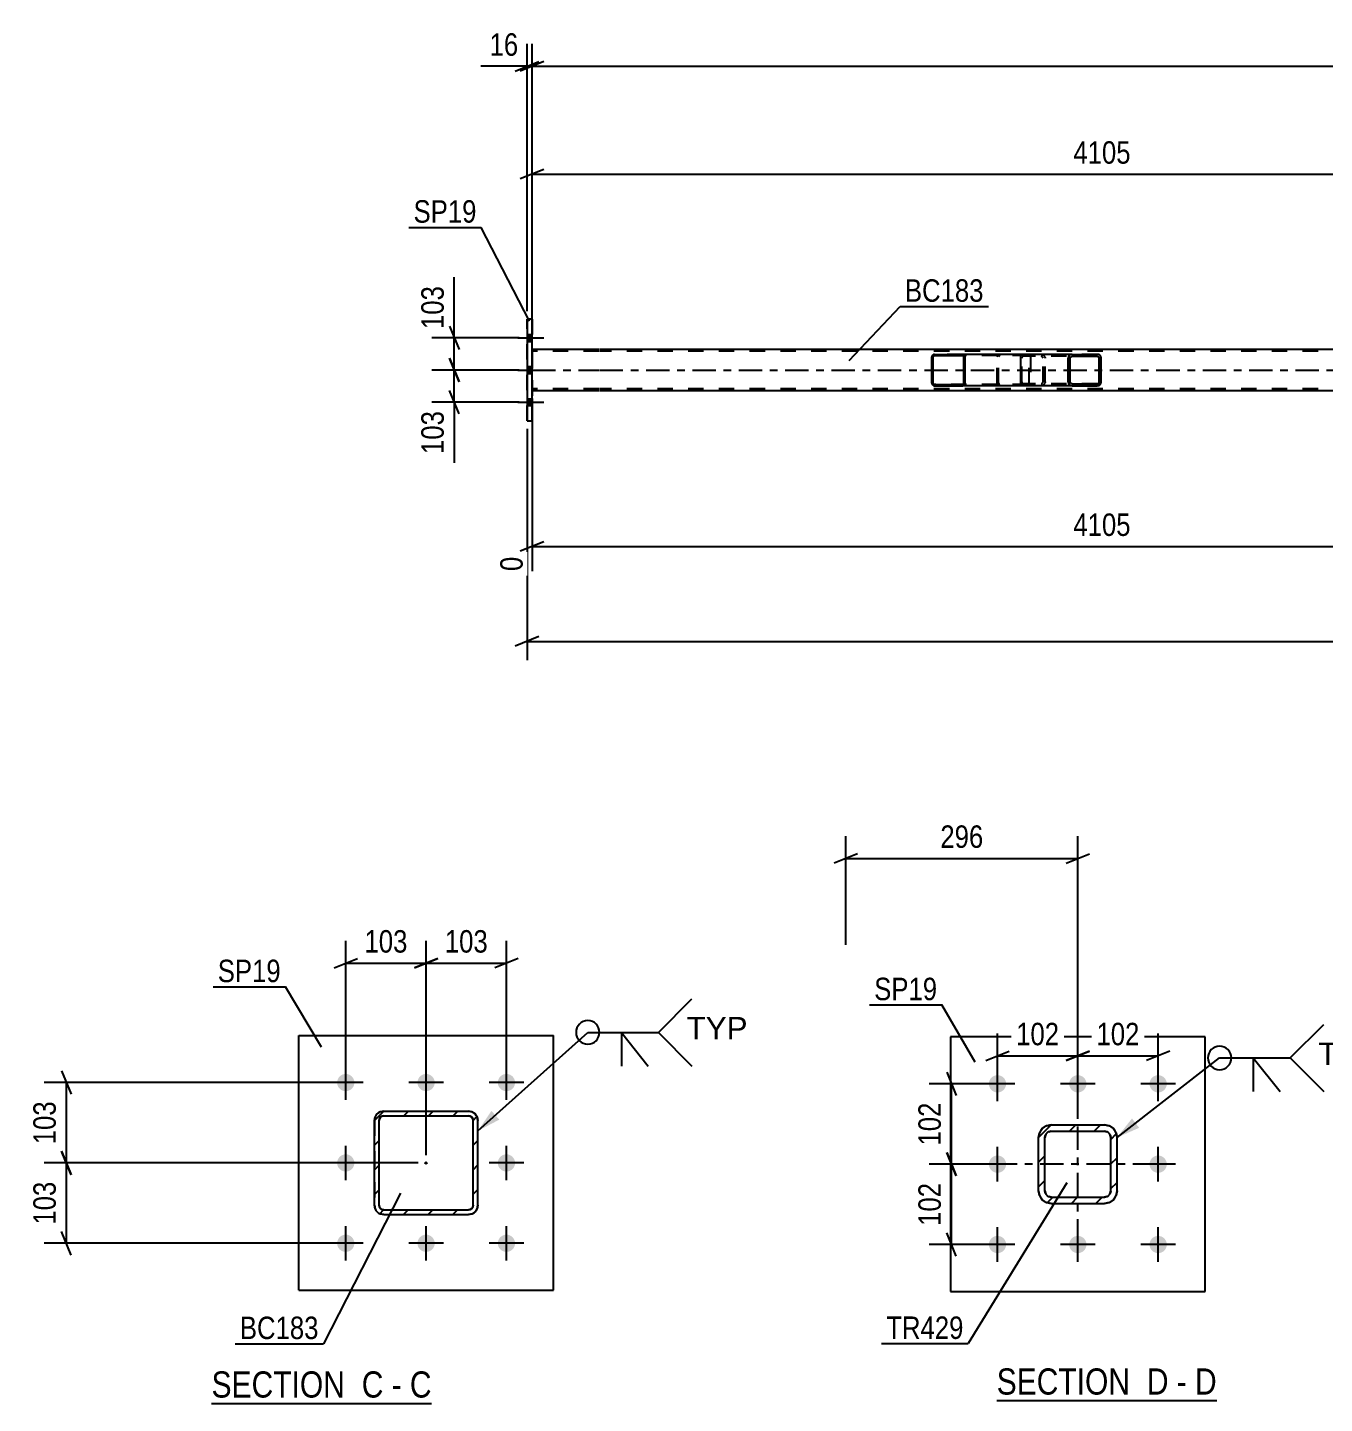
# Model space of a CAD drawing. Header units: millimetres. Extents: x 0 to 1772, y 0 to 560.
# Drawn here: x 1036.4 to 1201.9, y 59.4 to 235 of the extents above; entities that cross this region are included whole.
import ezdxf

# ---------------------------------------------------------------- set-up
doc = ezdxf.new("R2010")
doc.units = ezdxf.units.MM
doc.linetypes.add('DXK_LINE_DOT2', pattern=[3.9198, 1.9599, -1.9599])
doc.linetypes.add('DXK_LINE_DOT3', pattern=[5.9187, 2.979, -0.9799, 0.9799, -0.9799])
doc.styles.add('Arial', font='ARIAL.TTF', dxfattribs={"height": 0.2})
doc.styles.add('Arial Narrow', font='ARIALN.TTF', dxfattribs={"height": 0.2})

# ---------------------------------------------------------------- blocks, each defined once
blk = doc.blocks.new('Unknown-814276686-13 - 6077')
at = {"color": 6, "linetype": 'Continuous'}
blk.add_line((1059.88, 59.44), (1087.95, 59.44), dxfattribs=at)
at = {"color": 0, "linetype": 'Continuous'}
for points in [[(1077.99, 60.19), (1077.99, 63.69), (1059.88, 63.69), (1059.88, 60.19)], [(1081.81, 60.19), (1081.81, 63.69), (1079.04, 63.69), (1079.04, 60.19)], [(1084.13, 60.19), (1084.13, 63.69), (1082.86, 63.69), (1082.86, 60.19)], [(1087.95, 60.19), (1087.95, 63.69), (1085.18, 63.69), (1085.18, 60.19)]]:
    blk.add_wipeout(points, dxfattribs=at)
at = {"color": 7, "linetype": 'Continuous', "style": 'Arial Narrow'}
for s, p in [('SECTION ', (1059.88, 60.19)), ('C', (1079.04, 60.19)), ('C', (1085.18, 60.19)), ('-', (1082.86, 60.19))]:
    blk.add_text(s, height=3.34, dxfattribs=at).set_placement(p)
blk = doc.blocks.new('Unknown-814276686-16 - 1595')
at = {"color": 6, "linetype": 'Continuous'}
blk.add_line((1160.05, 59.82), (1188.12, 59.82), dxfattribs=at)
at = {"color": 0, "linetype": 'Continuous'}
for points in [[(1178.16, 60.57), (1178.16, 64.07), (1160.05, 64.07), (1160.05, 60.57)], [(1181.98, 60.57), (1181.98, 64.07), (1179.21, 64.07), (1179.21, 60.57)], [(1184.3, 60.57), (1184.3, 64.07), (1183.03, 64.07), (1183.03, 60.57)], [(1188.12, 60.57), (1188.12, 64.07), (1185.35, 64.07), (1185.35, 60.57)]]:
    blk.add_wipeout(points, dxfattribs=at)
at = {"color": 7, "linetype": 'Continuous', "style": 'Arial Narrow'}
for s, p in [('SECTION ', (1160.05, 60.57)), ('D', (1179.21, 60.57)), ('D', (1185.35, 60.57)), ('-', (1183.03, 60.57))]:
    blk.add_text(s, height=3.34, dxfattribs=at).set_placement(p)
blk = doc.blocks.new('Part-814276686-5145 - 5078')
at = {"linetype": 'Continuous'}
h = blk.add_hatch(dxfattribs=at)
h.set_pattern_fill('', scale=0.7, style=0, pattern_type=0)
h.set_pattern_definition([(45, (1173.328, 192.9664), (-1.57154, 1.57154), [])])
h.paths.add_polyline_path([(1173.37, 192.78), (1173.33, 192.97), (1173.22, 193.12), (1173.06, 193.23), (1172.86, 193.26), (1169.68, 193.26), (1169.49, 193.23), (1169.32, 193.12), (1169.21, 192.97), (1169.18, 192.78), (1169.18, 189.74), (1169.21, 189.56), (1169.32, 189.4), (1169.49, 189.3), (1169.68, 189.26), (1172.86, 189.26), (1173.06, 189.3), (1173.22, 189.4), (1173.33, 189.56), (1173.37, 189.74)])
h.paths.add_polyline_path([(1173.1, 189.65), (1173.04, 189.57), (1172.96, 189.52), (1172.86, 189.5), (1169.68, 189.5), (1169.58, 189.52), (1169.5, 189.57), (1169.45, 189.65), (1169.43, 189.74), (1169.43, 192.78), (1169.45, 192.87), (1169.5, 192.95), (1169.58, 193), (1169.68, 193.02), (1172.86, 193.02), (1172.96, 193), (1173.04, 192.95), (1173.1, 192.87), (1173.11, 192.78), (1173.11, 189.74)])
at = {"color": 2, "linetype": 'Continuous'}
for p, q in [((1163.13, 192.97), (1163.19, 193.12)), ((1163.19, 193.12), (1163.28, 193.23)), ((1163.28, 193.23), (1163.38, 193.26)), ((1169.68, 193.26), (1163.38, 193.26)), ((1169.68, 193.26), (1169.49, 193.23)), ((1169.68, 193.26), (1172.86, 193.26)), ((1173.06, 193.23), (1172.86, 193.26)), ((1163.11, 192.78), (1163.13, 192.97)), ((1163.11, 189.74), (1163.11, 192.78)), ((1169.21, 192.97), (1169.18, 192.78)), ((1169.18, 189.74), (1169.18, 192.78)), ((1169.43, 192.78), (1169.45, 192.87)), ((1169.43, 189.74), (1169.43, 192.78)), ((1169.45, 192.87), (1169.5, 192.95)), ((1169.5, 192.95), (1169.58, 193)), ((1169.58, 193), (1169.68, 193.02)), ((1169.68, 193.02), (1172.86, 193.02)), ((1172.86, 193.02), (1172.96, 193)), ((1172.96, 193), (1173.04, 192.95)), ((1173.04, 192.95), (1173.1, 192.87)), ((1173.1, 192.87), (1173.11, 192.78)), ((1173.11, 189.74), (1173.11, 192.78)), ((1173.37, 192.78), (1173.33, 192.97)), ((1173.37, 189.74), (1173.37, 192.78)), ((1163.13, 189.56), (1163.11, 189.74)), ((1163.19, 189.4), (1163.13, 189.56)), ((1169.18, 189.74), (1169.21, 189.56)), ((1169.45, 189.65), (1169.43, 189.74)), ((1169.5, 189.57), (1169.45, 189.65)), ((1169.58, 189.52), (1169.5, 189.57)), ((1173.04, 189.57), (1172.96, 189.52)), ((1173.1, 189.65), (1173.04, 189.57)), ((1173.11, 189.74), (1173.1, 189.65)), ((1173.33, 189.56), (1173.37, 189.74)), ((1163.28, 189.3), (1163.19, 189.4)), ((1163.38, 189.26), (1163.28, 189.3)), ((1169.68, 189.26), (1163.38, 189.26)), ((1169.49, 189.3), (1169.68, 189.26)), ((1169.68, 189.5), (1169.58, 189.52)), ((1169.68, 189.5), (1172.86, 189.5)), ((1169.68, 189.26), (1172.86, 189.26)), ((1172.96, 189.52), (1172.86, 189.5)), ((1172.86, 189.26), (1173.06, 189.3))]:
    blk.add_line(p, q, dxfattribs=at)
at = {"color": 7, "linetype": 'DXK_LINE_DOT2'}
for p, q in [((1164.37, 193.02), (1164.37, 193.26)), ((1165.71, 193.26), (1165.91, 193.23)), ((1172.86, 193.26), (1169.68, 193.26)), ((1163.25, 192.87), (1163.24, 192.78)), ((1163.24, 189.74), (1163.24, 192.78)), ((1163.28, 192.95), (1163.25, 192.87)), ((1163.33, 193), (1163.28, 192.95)), ((1163.38, 193.02), (1163.33, 193)), ((1172.86, 193.02), (1163.38, 193.02)), ((1165.81, 193), (1165.71, 193.02)), ((1165.89, 192.95), (1165.81, 193)), ((1165.95, 192.87), (1165.89, 192.95)), ((1165.96, 192.78), (1165.95, 192.87)), ((1165.96, 189.74), (1165.96, 192.78)), ((1166.18, 192.97), (1166.22, 192.78)), ((1166.22, 189.74), (1166.22, 192.78)), ((1163.24, 189.74), (1163.25, 189.65)), ((1163.25, 189.65), (1163.28, 189.57)), ((1163.28, 189.57), (1163.33, 189.52)), ((1165.81, 189.52), (1165.89, 189.57)), ((1165.89, 189.57), (1165.95, 189.65)), ((1165.95, 189.65), (1165.96, 189.74)), ((1166.22, 189.74), (1166.18, 189.56)), ((1163.33, 189.52), (1163.38, 189.5)), ((1172.86, 189.5), (1163.38, 189.5)), ((1164.37, 189.26), (1164.37, 189.5)), ((1165.71, 189.5), (1165.81, 189.52)), ((1165.91, 189.3), (1165.71, 189.26)), ((1172.86, 189.26), (1169.68, 189.26))]:
    blk.add_line(p, q, dxfattribs=at)
for centre, start, end in [((1165.73, 192.77), 23.8494, 68.8059), ((1165.73, 189.76), 291.1941, 336.1506)]:
    blk.add_arc(centre, 0.492, start, end, dxfattribs=at)
at = {"color": 2, "linetype": 'Continuous'}
for centre, start, end in [((1169.66, 192.77), 111.1941, 156.1506), ((1172.88, 192.77), 23.8494, 68.8059), ((1169.66, 189.76), 203.8494, 248.8059), ((1172.88, 189.76), 291.1941, 336.1506)]:
    blk.add_arc(centre, 0.492, start, end, dxfattribs=at)
blk = doc.blocks.new('Part-814276686-5142 - 5078')
at = {"color": 2, "linetype": 'Continuous'}
for p, q in [((1100.77, 197.76), (1100.13, 197.76)), ((1100.13, 197.76), (1100.13, 184.76)), ((1100.77, 184.76), (1100.77, 197.76)), ((1100.13, 184.76), (1100.77, 184.76))]:
    blk.add_line(p, q, dxfattribs=at)
at = {"color": 7, "linetype": 'DXK_LINE_DOT2'}
for p, q in [((1100.13, 184.76), (1100.13, 197.76)), ((1100.77, 197.76), (1100.77, 184.76))]:
    blk.add_line(p, q, dxfattribs=at)
blk = doc.blocks.new('Part-814276686-5120 - 5078')
at = {"linetype": 'Continuous'}
h = blk.add_hatch(dxfattribs=at)
h.set_pattern_fill('', scale=0.7, style=0, pattern_type=0)
h.set_pattern_definition([(45, (1155.9957, 193.0652), (-1.57154, 1.57154), [])])
h.paths.add_polyline_path([(1156.02, 192.94), (1156, 193.07), (1155.92, 193.17), (1155.81, 193.24), (1155.68, 193.26), (1152.11, 193.26), (1151.98, 193.24), (1151.86, 193.17), (1151.79, 193.07), (1151.76, 192.94), (1151.76, 189.58), (1151.79, 189.46), (1151.86, 189.36), (1151.98, 189.29), (1152.11, 189.26), (1155.68, 189.26), (1155.81, 189.29), (1155.92, 189.36), (1156, 189.46), (1156.02, 189.58)])
h.paths.add_polyline_path([(1155.84, 189.52), (1155.8, 189.47), (1155.75, 189.43), (1155.68, 189.42), (1152.11, 189.42), (1152.04, 189.43), (1151.99, 189.47), (1151.95, 189.52), (1151.94, 189.58), (1151.94, 192.94), (1151.95, 193), (1151.99, 193.06), (1152.04, 193.09), (1152.11, 193.1), (1155.68, 193.1), (1155.75, 193.09), (1155.8, 193.06), (1155.84, 193), (1155.85, 192.94), (1155.85, 189.58)])
at = {"color": 2, "linetype": 'Continuous'}
for p, q in [((1152.11, 193.26), (1151.98, 193.24)), ((1151.99, 193.06), (1152.04, 193.09)), ((1152.04, 193.09), (1152.11, 193.1)), ((1152.11, 193.26), (1155.68, 193.26)), ((1152.11, 193.1), (1155.68, 193.1)), ((1163.38, 193.26), (1155.68, 193.26)), ((1155.81, 193.24), (1155.68, 193.26)), ((1155.68, 193.1), (1155.75, 193.09)), ((1155.75, 193.09), (1155.8, 193.06)), ((1151.79, 193.07), (1151.76, 192.94)), ((1151.76, 189.58), (1151.76, 192.94)), ((1151.94, 192.94), (1151.95, 193)), ((1151.94, 189.58), (1151.94, 192.94)), ((1151.95, 193), (1151.99, 193.06)), ((1155.8, 193.06), (1155.84, 193)), ((1155.84, 193), (1155.85, 192.94)), ((1155.85, 189.58), (1155.85, 192.94)), ((1156.02, 192.94), (1156, 193.07)), ((1156.02, 189.58), (1156.02, 192.94)), ((1151.76, 189.58), (1151.79, 189.46)), ((1151.95, 189.52), (1151.94, 189.58)), ((1155.85, 189.58), (1155.84, 189.52)), ((1156, 189.46), (1156.02, 189.58)), ((1151.99, 189.47), (1151.95, 189.52)), ((1151.98, 189.29), (1152.11, 189.26)), ((1152.04, 189.43), (1151.99, 189.47)), ((1152.11, 189.42), (1152.04, 189.43)), ((1152.11, 189.42), (1155.68, 189.42)), ((1152.11, 189.26), (1155.68, 189.26)), ((1155.75, 189.43), (1155.68, 189.42)), ((1155.68, 189.26), (1155.81, 189.29)), ((1163.38, 189.26), (1155.68, 189.26)), ((1155.8, 189.47), (1155.75, 189.43)), ((1155.84, 189.52), (1155.8, 189.47))]:
    blk.add_line(p, q, dxfattribs=at)
at = {"color": 7, "linetype": 'DXK_LINE_DOT2'}
for p, q in [((1155.68, 193.26), (1152.11, 193.26)), ((1164.03, 193.1), (1152.11, 193.1)), ((1160.32, 193.24), (1160.45, 193.26)), ((1160.39, 193.09), (1160.33, 193.06)), ((1160.45, 193.1), (1160.39, 193.09)), ((1164.03, 193.26), (1163.38, 193.26)), ((1164.03, 193.26), (1164.16, 193.24)), ((1164.1, 193.09), (1164.03, 193.1)), ((1164.15, 193.06), (1164.1, 193.09)), ((1160.11, 192.94), (1160.14, 193.07)), ((1160.11, 189.58), (1160.11, 192.94)), ((1160.3, 193), (1160.28, 192.94)), ((1160.28, 189.58), (1160.28, 192.94)), ((1160.33, 193.06), (1160.3, 193)), ((1164.19, 193), (1164.15, 193.06)), ((1164.2, 192.94), (1164.19, 193)), ((1164.2, 189.58), (1164.2, 192.94)), ((1164.35, 193.07), (1164.37, 192.94)), ((1164.37, 192.94), (1164.37, 189.58)), ((1160.14, 189.46), (1160.11, 189.58)), ((1160.28, 189.58), (1160.3, 189.52)), ((1164.19, 189.52), (1164.2, 189.58)), ((1164.37, 189.58), (1164.35, 189.46)), ((1164.03, 189.42), (1152.11, 189.42)), ((1155.68, 189.26), (1152.11, 189.26)), ((1160.3, 189.52), (1160.33, 189.47)), ((1160.45, 189.26), (1160.32, 189.29)), ((1160.33, 189.47), (1160.35, 189.46)), ((1160.35, 189.46), (1160.39, 189.43)), ((1160.39, 189.43), (1160.45, 189.42)), ((1164.03, 189.26), (1163.38, 189.26)), ((1164.03, 189.42), (1164.1, 189.43)), ((1164.16, 189.29), (1164.03, 189.26)), ((1164.1, 189.43), (1164.15, 189.47)), ((1164.15, 189.47), (1164.19, 189.52))]:
    blk.add_line(p, q, dxfattribs=at)
at = {"color": 2, "linetype": 'Continuous'}
for centre, start, end in [((1152.09, 192.93), 110.7583, 155.68), ((1155.69, 192.93), 24.32, 69.2417), ((1152.09, 189.6), 204.32, 249.2417), ((1155.69, 189.6), 290.7583, 335.68)]:
    blk.add_arc(centre, 0.331, start, end, dxfattribs=at)
at = {"color": 7, "linetype": 'DXK_LINE_DOT2'}
for centre, start, end in [((1160.44, 192.93), 110.7583, 155.68), ((1164.04, 192.93), 24.32, 69.2417), ((1160.44, 189.6), 204.32, 249.2417), ((1164.04, 189.6), 290.7583, 335.68)]:
    blk.add_arc(centre, 0.331, start, end, dxfattribs=at)
blk = doc.blocks.new('Part-814276686-5237 - 5078')
at = {"color": 2, "linetype": 'Continuous'}
for p, q in [((1109.29, 193.9), (1100.77, 193.9)), ((1683.18, 193.9), (1109.39, 193.9)), ((1109.29, 188.62), (1100.77, 188.62)), ((1245.39, 188.62), (1109.39, 188.62))]:
    blk.add_line(p, q, dxfattribs=at)
at = {"color": 7, "linetype": 'DXK_LINE_DOT2'}
for p, q in [((1100.77, 193.9), (1100.77, 188.62)), ((1109.29, 193.66), (1100.77, 193.66)), ((1100.77, 193.42), (1100.77, 189.1)), ((1683.18, 193.66), (1109.39, 193.66)), ((1109.29, 188.86), (1100.77, 188.86)), ((1683.18, 188.86), (1109.39, 188.86))]:
    blk.add_line(p, q, dxfattribs=at)
at = {"color": 7, "linetype": 'DXK_LINE_DOT3'}
for p, q in [((1100.77, 191.26), (1109.29, 191.26)), ((1109.39, 191.26), (1683.18, 191.26))]:
    blk.add_line(p, q, dxfattribs=at)
blk = doc.blocks.new('Bolt-814276686-5243 - 5078')
at = {"linetype": 'Continuous'}
for points in [[(1100.77, 194.92), (1100.77, 195.8), (1100.13, 195.8), (1100.13, 194.92)], [(1100.77, 194.92), (1100.77, 195.8), (1100.13, 195.8), (1100.13, 194.92)], [(1100.77, 194.92), (1100.77, 195.8), (1100.13, 195.8), (1100.13, 194.92)], [(1100.77, 190.82), (1100.77, 191.7), (1100.13, 191.7), (1100.13, 190.82)], [(1100.77, 190.82), (1100.77, 191.7), (1100.13, 191.7), (1100.13, 190.82)], [(1100.77, 186.72), (1100.77, 187.6), (1100.13, 187.6), (1100.13, 186.72)], [(1100.77, 186.72), (1100.77, 187.6), (1100.13, 187.6), (1100.13, 186.72)], [(1100.77, 186.72), (1100.77, 187.6), (1100.13, 187.6), (1100.13, 186.72)]]:
    blk.add_hatch(color=1, dxfattribs=at).paths.add_polyline_path(points)
at = {"color": 1, "linetype": 'Continuous'}
for p, q in [((1098.97, 195.36), (1102.29, 195.36)), ((1098.97, 195.36), (1102.29, 195.36)), ((1098.97, 195.36), (1102.29, 195.36)), ((1100.13, 195.8), (1100.77, 195.8)), ((1100.13, 195.8), (1100.77, 195.8)), ((1100.13, 195.8), (1100.77, 195.8)), ((1100.13, 194.92), (1100.77, 194.92)), ((1100.13, 194.92), (1100.77, 194.92)), ((1100.13, 194.92), (1100.77, 194.92)), ((1100.13, 191.7), (1100.77, 191.7)), ((1100.13, 191.7), (1100.77, 191.7)), ((1098.97, 191.26), (1102.29, 191.26)), ((1098.97, 191.26), (1102.29, 191.26)), ((1100.13, 190.82), (1100.77, 190.82)), ((1100.13, 190.82), (1100.77, 190.82)), ((1098.97, 187.16), (1102.29, 187.16)), ((1098.97, 187.16), (1102.29, 187.16)), ((1098.97, 187.16), (1102.29, 187.16)), ((1100.13, 187.6), (1100.77, 187.6)), ((1100.13, 187.6), (1100.77, 187.6)), ((1100.13, 187.6), (1100.77, 187.6)), ((1100.13, 186.72), (1100.77, 186.72)), ((1100.13, 186.72), (1100.77, 186.72)), ((1100.13, 186.72), (1100.77, 186.72))]:
    blk.add_line(p, q, dxfattribs=at)
blk = doc.blocks.new('Part-814276686-6149 - 6077')
at = {"linetype": 'Continuous'}
h = blk.add_hatch(dxfattribs=at)
h.set_pattern_fill('', scale=0.7, style=0, pattern_type=0)
h.set_pattern_definition([(45, (1081.8527, 96.7187), (-1.57154, 1.57154), [])])
h.paths.add_polyline_path([(1092.65, 96.72), (1081.85, 96.72), (1081.39, 96.63), (1081, 96.37), (1080.74, 95.98), (1080.65, 95.52), (1080.65, 84.72), (1080.74, 84.26), (1081, 83.87), (1081.39, 83.61), (1081.85, 83.52), (1092.65, 83.52), (1093.11, 83.61), (1093.5, 83.87), (1093.76, 84.26), (1093.85, 84.72), (1093.85, 95.52), (1093.76, 95.98), (1093.5, 96.37), (1093.11, 96.63)])
h.paths.add_polyline_path([(1093.21, 95.75), (1093.25, 95.52), (1093.25, 84.72), (1093.21, 84.49), (1093.08, 84.29), (1092.88, 84.16), (1092.65, 84.12), (1081.85, 84.12), (1081.62, 84.16), (1081.43, 84.29), (1081.3, 84.49), (1081.25, 84.72), (1081.25, 95.52), (1081.3, 95.75), (1081.43, 95.94), (1081.62, 96.07), (1081.85, 96.12), (1092.65, 96.12), (1092.88, 96.07), (1093.08, 95.94)])
blk.add_hatch(color=30, dxfattribs=at).paths.add_polyline_path([(1087.25, 90.02, -1), (1087.25, 90.22, -1)])
at = {"color": 7, "linetype": 'DXK_LINE_DOT2'}
for p, q in [((1081.39, 96.63), (1081.85, 96.72)), ((1081.85, 96.72), (1092.65, 96.72)), ((1092.65, 96.72), (1093.11, 96.63)), ((1080.65, 95.52), (1080.74, 95.98)), ((1080.65, 95.52), (1080.65, 84.72)), ((1081.3, 95.75), (1081.25, 95.52)), ((1081.25, 84.72), (1081.25, 95.52)), ((1081.43, 95.94), (1081.3, 95.75)), ((1081.62, 96.07), (1081.43, 95.94)), ((1081.85, 96.12), (1081.62, 96.07)), ((1081.85, 96.12), (1092.65, 96.12)), ((1092.88, 96.07), (1092.65, 96.12)), ((1093.08, 95.94), (1092.88, 96.07)), ((1093.21, 95.75), (1093.08, 95.94)), ((1093.25, 95.52), (1093.21, 95.75)), ((1093.25, 84.72), (1093.25, 95.52)), ((1093.76, 95.98), (1093.85, 95.52)), ((1093.85, 84.72), (1093.85, 95.52)), ((1080.74, 84.26), (1080.65, 84.72)), ((1081.25, 84.72), (1081.3, 84.49)), ((1081.3, 84.49), (1081.43, 84.29)), ((1081.43, 84.29), (1081.62, 84.16)), ((1092.88, 84.16), (1093.08, 84.29)), ((1093.08, 84.29), (1093.21, 84.49)), ((1093.21, 84.49), (1093.25, 84.72)), ((1093.85, 84.72), (1093.76, 84.26)), ((1081.85, 83.52), (1081.39, 83.61)), ((1081.62, 84.16), (1081.85, 84.12)), ((1081.85, 84.12), (1092.65, 84.12)), ((1081.85, 83.52), (1092.65, 83.52)), ((1092.65, 84.12), (1092.88, 84.16)), ((1093.11, 83.61), (1092.65, 83.52))]:
    blk.add_line(p, q, dxfattribs=at)
at = {"color": 2, "linetype": 'Continuous'}
for p, q in [((1081.85, 96.72), (1081.39, 96.63)), ((1081.85, 96.72), (1081.85, 96.72)), ((1081.85, 96.72), (1092.65, 96.72)), ((1092.65, 96.72), (1092.65, 96.72)), ((1093.11, 96.63), (1092.65, 96.72)), ((1080.74, 95.98), (1080.65, 95.52)), ((1080.65, 95.52), (1080.65, 95.52)), ((1080.65, 84.72), (1080.65, 95.52)), ((1081.25, 95.52), (1081.3, 95.75)), ((1081.25, 95.52), (1081.25, 95.52)), ((1081.25, 84.72), (1081.25, 95.52)), ((1081.3, 95.75), (1081.43, 95.94)), ((1081.43, 95.94), (1081.62, 96.07)), ((1081.62, 96.07), (1081.85, 96.12)), ((1081.85, 96.12), (1081.85, 96.12)), ((1081.85, 96.12), (1092.65, 96.12)), ((1092.65, 96.12), (1092.65, 96.12)), ((1092.65, 96.12), (1092.88, 96.07)), ((1092.88, 96.07), (1093.08, 95.94)), ((1093.08, 95.94), (1093.21, 95.75)), ((1093.21, 95.75), (1093.25, 95.52)), ((1093.25, 95.52), (1093.25, 95.52)), ((1093.25, 84.72), (1093.25, 95.52)), ((1093.85, 95.52), (1093.76, 95.98)), ((1093.85, 95.52), (1093.85, 95.52)), ((1093.85, 84.72), (1093.85, 95.52)), ((1080.65, 84.72), (1080.65, 84.72)), ((1080.65, 84.72), (1080.74, 84.26)), ((1081.25, 84.72), (1081.25, 84.72)), ((1081.3, 84.49), (1081.25, 84.72)), ((1081.43, 84.29), (1081.3, 84.49)), ((1081.62, 84.16), (1081.43, 84.29)), ((1093.08, 84.29), (1092.88, 84.16)), ((1093.21, 84.49), (1093.08, 84.29)), ((1093.25, 84.72), (1093.21, 84.49)), ((1093.25, 84.72), (1093.25, 84.72)), ((1093.76, 84.26), (1093.85, 84.72)), ((1093.85, 84.72), (1093.85, 84.72)), ((1081.39, 83.61), (1081.85, 83.52)), ((1081.85, 84.12), (1081.62, 84.16)), ((1081.85, 84.12), (1081.85, 84.12)), ((1081.85, 84.12), (1092.65, 84.12)), ((1081.85, 83.52), (1081.85, 83.52)), ((1081.85, 83.52), (1092.65, 83.52)), ((1092.88, 84.16), (1092.65, 84.12)), ((1092.65, 84.12), (1092.65, 84.12)), ((1092.65, 83.52), (1093.11, 83.61)), ((1092.65, 83.52), (1092.65, 83.52))]:
    blk.add_line(p, q, dxfattribs=at)
at = {"color": 7, "linetype": 'DXK_LINE_DOT3'}
blk.add_line((1087.25, 90.12), (1087.25, 90.12), dxfattribs=at)
at = {"color": 30, "linetype": 'DXK_LINE_DOT3'}
blk.add_line((1087.25, 90.12), (1087.25, 90.12), dxfattribs=at)
at = {"color": 30, "linetype": 'Continuous'}
blk.add_circle((1087.25, 90.12), 0.1, dxfattribs=at)
at = {"color": 7, "linetype": 'DXK_LINE_DOT2'}
for centre, start, end in [((1081.85, 95.52), 112.5, 157.5), ((1092.65, 95.52), 22.5, 67.5), ((1081.85, 84.72), 202.5, 247.5), ((1092.65, 84.72), 292.5, 337.5)]:
    blk.add_arc(centre, 1.2, start, end, dxfattribs=at)
at = {"color": 2, "linetype": 'Continuous'}
for centre, start, end in [((1081.85, 95.52), 112.5, 157.5), ((1092.65, 95.52), 22.5, 67.5), ((1081.85, 84.72), 202.5, 247.5), ((1092.65, 84.72), 292.5, 337.5)]:
    blk.add_arc(centre, 1.2, start, end, dxfattribs=at)
blk = doc.blocks.new('Part-814276686-6116 - 6077')
at = {"color": 2, "linetype": 'Continuous'}
for p, q in [((1071, 73.87), (1071, 106.37)), ((1071, 106.37), (1103.5, 106.37)), ((1103.5, 73.87), (1103.5, 106.37)), ((1071, 73.87), (1103.5, 73.87))]:
    blk.add_line(p, q, dxfattribs=at)
blk = doc.blocks.new('Bolt-814276686-6118 - 6077')
at = {"linetype": 'Continuous'}
for points in [[(1077, 99.27, -1), (1077, 101.47, -1)], [(1087.25, 99.27, -1), (1087.25, 101.47, -1)], [(1097.5, 99.27, -1), (1097.5, 101.47, -1)], [(1077, 89.02, -1), (1077, 91.22, -1)], [(1097.5, 89.02, -1), (1097.5, 91.22, -1)], [(1077, 78.77, -1), (1077, 80.97, -1)], [(1087.25, 78.77, -1), (1087.25, 80.97, -1)], [(1097.5, 78.77, -1), (1097.5, 80.97, -1)]]:
    blk.add_hatch(color=1, dxfattribs=at).paths.add_polyline_path(points)
at = {"color": 1, "linetype": 'Continuous'}
for p, q in [((1077, 98.17), (1077, 102.57)), ((1087.25, 98.17), (1087.25, 102.57)), ((1097.5, 98.17), (1097.5, 102.57)), ((1079.2, 100.37), (1074.8, 100.37)), ((1089.45, 100.37), (1085.05, 100.37)), ((1099.7, 100.37), (1095.3, 100.37)), ((1077, 87.92), (1077, 92.32)), ((1097.5, 87.92), (1097.5, 92.32)), ((1079.2, 90.12), (1074.8, 90.12)), ((1099.7, 90.12), (1095.3, 90.12)), ((1077, 77.67), (1077, 82.07)), ((1087.25, 77.67), (1087.25, 82.07)), ((1097.5, 77.67), (1097.5, 82.07)), ((1079.2, 79.87), (1074.8, 79.87)), ((1089.45, 79.87), (1085.05, 79.87)), ((1099.7, 79.87), (1095.3, 79.87))]:
    blk.add_line(p, q, dxfattribs=at)
blk = doc.blocks.new('Part-814276686-1720 - 1595')
at = {"linetype": 'Continuous'}
h = blk.add_hatch(dxfattribs=at)
h.set_pattern_fill('', scale=0.7, style=0, pattern_type=0)
h.set_pattern_definition([(45, (1167.0005, 94.9582), (-1.57154, 1.57154), [])])
h.paths.add_polyline_path([(1173.8, 94.96), (1167, 94.96), (1166.39, 94.84), (1165.87, 94.49), (1165.52, 93.97), (1165.4, 93.36), (1165.4, 86.56), (1165.52, 85.95), (1165.87, 85.43), (1166.39, 85.08), (1167, 84.96), (1173.8, 84.96), (1174.41, 85.08), (1174.93, 85.43), (1175.28, 85.95), (1175.4, 86.56), (1175.4, 93.36), (1175.28, 93.97), (1174.93, 94.49), (1174.41, 94.84)])
h.paths.add_polyline_path([(1174.54, 93.66), (1174.6, 93.36), (1174.6, 86.56), (1174.54, 86.25), (1174.37, 85.99), (1174.11, 85.82), (1173.8, 85.76), (1167, 85.76), (1166.69, 85.82), (1166.43, 85.99), (1166.26, 86.25), (1166.2, 86.56), (1166.2, 93.36), (1166.26, 93.66), (1166.43, 93.92), (1166.69, 94.1), (1167, 94.16), (1173.8, 94.16), (1174.11, 94.1), (1174.37, 93.92)])
at = {"color": 7, "linetype": 'DXK_LINE_DOT3'}
for p, q in [((1170.4, 79.96), (1170.4, 99.96)), ((1180.4, 89.96), (1160.4, 89.96))]:
    blk.add_line(p, q, dxfattribs=at)
at = {"color": 7, "linetype": 'DXK_LINE_DOT2'}
for p, q in [((1166.39, 94.84), (1167, 94.96)), ((1167, 94.96), (1173.8, 94.96)), ((1173.8, 94.96), (1174.41, 94.84)), ((1165.4, 93.36), (1165.52, 93.97)), ((1165.4, 86.56), (1165.4, 93.36)), ((1166.26, 93.66), (1166.2, 93.36)), ((1166.2, 86.56), (1166.2, 93.36)), ((1167, 94.16), (1166.69, 94.1)), ((1167, 94.16), (1173.8, 94.16)), ((1174.11, 94.1), (1173.8, 94.16)), ((1174.6, 93.36), (1174.54, 93.66)), ((1174.6, 86.56), (1174.6, 93.36)), ((1175.28, 93.97), (1175.4, 93.36)), ((1175.4, 86.56), (1175.4, 93.36)), ((1165.52, 85.95), (1165.4, 86.56)), ((1166.2, 86.56), (1166.26, 86.25)), ((1174.54, 86.25), (1174.6, 86.56)), ((1175.4, 86.56), (1175.28, 85.95)), ((1167, 84.96), (1166.39, 85.08)), ((1166.69, 85.82), (1167, 85.76)), ((1167, 85.76), (1173.8, 85.76)), ((1167, 84.96), (1173.8, 84.96)), ((1173.8, 85.76), (1174.11, 85.82)), ((1174.41, 85.08), (1173.8, 84.96))]:
    blk.add_line(p, q, dxfattribs=at)
at = {"color": 2, "linetype": 'Continuous'}
for p, q in [((1167, 94.96), (1166.39, 94.84)), ((1167, 94.96), (1173.8, 94.96)), ((1174.41, 94.84), (1173.8, 94.96)), ((1165.52, 93.97), (1165.4, 93.36)), ((1165.4, 86.56), (1165.4, 93.36)), ((1166.2, 93.36), (1166.26, 93.66)), ((1166.2, 86.56), (1166.2, 93.36)), ((1166.69, 94.1), (1167, 94.16)), ((1167, 94.16), (1173.8, 94.16)), ((1173.8, 94.16), (1174.11, 94.1)), ((1174.54, 93.66), (1174.6, 93.36)), ((1174.6, 86.56), (1174.6, 93.36)), ((1175.4, 93.36), (1175.28, 93.97)), ((1175.4, 86.56), (1175.4, 93.36)), ((1165.4, 86.56), (1165.52, 85.95)), ((1166.26, 86.25), (1166.2, 86.56)), ((1174.6, 86.56), (1174.54, 86.25)), ((1175.28, 85.95), (1175.4, 86.56)), ((1166.39, 85.08), (1167, 84.96)), ((1167, 85.76), (1166.69, 85.82)), ((1167, 85.76), (1173.8, 85.76)), ((1167, 84.96), (1173.8, 84.96)), ((1174.11, 85.82), (1173.8, 85.76)), ((1173.8, 84.96), (1174.41, 85.08))]:
    blk.add_line(p, q, dxfattribs=at)
at = {"color": 7, "linetype": 'DXK_LINE_DOT2'}
for centre, radius, start, end in [((1167, 93.36), 1.6, 112.5, 157.5), ((1173.8, 93.36), 1.6, 22.5, 67.5), ((1167, 93.36), 0.8, 112.5, 157.5), ((1173.8, 93.36), 0.8, 22.5, 67.5), ((1167, 86.56), 0.8, 202.5, 247.5), ((1173.8, 86.56), 0.8, 292.5, 337.5), ((1167, 86.56), 1.6, 202.5, 247.5), ((1173.8, 86.56), 1.6, 292.5, 337.5)]:
    blk.add_arc(centre, radius, start, end, dxfattribs=at)
at = {"color": 2, "linetype": 'Continuous'}
for centre, radius, start, end in [((1167, 93.36), 1.6, 112.5, 157.5), ((1173.8, 93.36), 1.6, 22.5, 67.5), ((1167, 93.36), 0.8, 112.5, 157.5), ((1173.8, 93.36), 0.8, 22.5, 67.5), ((1167, 86.56), 0.8, 202.5, 247.5), ((1173.8, 86.56), 0.8, 292.5, 337.5), ((1167, 86.56), 1.6, 202.5, 247.5), ((1173.8, 86.56), 1.6, 292.5, 337.5)]:
    blk.add_arc(centre, radius, start, end, dxfattribs=at)
blk = doc.blocks.new('Bolt-814276686-1773 - 1595')
at = {"linetype": 'Continuous'}
for points in [[(1160.15, 99.11, -1), (1160.15, 101.31, -1)], [(1170.4, 99.11, -1), (1170.4, 101.31, -1)], [(1180.65, 99.11, -1), (1180.65, 101.31, -1)], [(1160.15, 88.86, -1), (1160.15, 91.06, -1)], [(1180.65, 88.86, -1), (1180.65, 91.06, -1)], [(1160.15, 78.61, -1), (1160.15, 80.81, -1)], [(1170.4, 78.61, -1), (1170.4, 80.81, -1)], [(1180.65, 78.61, -1), (1180.65, 80.81, -1)]]:
    blk.add_hatch(color=1, dxfattribs=at).paths.add_polyline_path(points)
at = {"color": 1, "linetype": 'Continuous'}
for p, q in [((1160.15, 98.01), (1160.15, 102.41)), ((1170.4, 98.01), (1170.4, 102.41)), ((1180.65, 98.01), (1180.65, 102.41)), ((1162.35, 100.21), (1157.95, 100.21)), ((1172.6, 100.21), (1168.2, 100.21)), ((1182.85, 100.21), (1178.45, 100.21)), ((1160.15, 87.76), (1160.15, 92.16)), ((1180.65, 87.76), (1180.65, 92.16)), ((1162.35, 89.96), (1157.95, 89.96)), ((1182.85, 89.96), (1178.45, 89.96)), ((1160.15, 77.51), (1160.15, 81.91)), ((1170.4, 77.51), (1170.4, 81.91)), ((1180.65, 77.51), (1180.65, 81.91)), ((1162.35, 79.71), (1157.95, 79.71)), ((1172.6, 79.71), (1168.2, 79.71)), ((1182.85, 79.71), (1178.45, 79.71))]:
    blk.add_line(p, q, dxfattribs=at)
blk = doc.blocks.new('Part-814276686-1737 - 1595')
at = {"color": 2, "linetype": 'Continuous'}
for p, q in [((1186.65, 106.21), (1154.15, 106.21)), ((1154.15, 106.21), (1154.15, 73.71)), ((1186.65, 73.71), (1186.65, 106.21)), ((1154.15, 73.71), (1186.65, 73.71))]:
    blk.add_line(p, q, dxfattribs=at)
blk = doc.blocks.new('StraightDimension-814276686-5385 - 5078')
at = {"color": 7, "linetype": 'Continuous'}
for p, q in [((1100.13, 183.76), (1100.13, 154.25)), ((1101.63, 157.25), (1098.63, 156.05)), ((1100.13, 156.65), (1692.44, 156.65))]:
    blk.add_line(p, q, dxfattribs=at)
blk = doc.blocks.new('StraightDimension-814276686-5396 - 5078')
at = {"color": 7, "linetype": 'Continuous'}
for p, q in [((1090.25, 192.76), (1091.45, 189.76)), ((1099.13, 191.26), (1088, 191.26)), ((1090.85, 187.16), (1090.85, 191.26)), ((1091.45, 185.66), (1090.25, 188.66)), ((1099.13, 187.16), (1088, 187.16))]:
    blk.add_line(p, q, dxfattribs=at)
at = {"color": 0}
blk.add_wipeout([(1090.1, 186.64), (1085.9, 186.64), (1085.9, 179.95), (1090.1, 179.95)], dxfattribs=at)
at = {"color": 7, "linetype": 'Continuous'}
blk.add_line((1090.85, 187.16), (1090.85, 179.43), dxfattribs=at)
blk.add_line((1090.85, 187.16), (1090.85, 179.43), dxfattribs=at)
at = {"color": 3, "style": 'Arial Narrow'}
blk.add_text('103', height=2.863, rotation=90.0002, dxfattribs=at).set_placement((1089.5, 180.55))
blk = doc.blocks.new('StraightDimension-814276686-5404 - 5078')
at = {"color": 7, "linetype": 'Continuous'}
for p, q in [((1090.25, 196.86), (1091.45, 193.86)), ((1099.13, 195.36), (1088, 195.36)), ((1090.85, 191.26), (1090.85, 195.36)), ((1091.45, 189.76), (1090.25, 192.76)), ((1099.13, 191.26), (1088, 191.26))]:
    blk.add_line(p, q, dxfattribs=at)
at = {"color": 0}
blk.add_wipeout([(1090.1, 202.57), (1085.9, 202.57), (1085.9, 195.89), (1090.1, 195.89)], dxfattribs=at)
at = {"color": 7, "linetype": 'Continuous'}
blk.add_line((1090.85, 195.36), (1090.85, 203.1), dxfattribs=at)
blk.add_line((1090.85, 195.36), (1090.85, 203.1), dxfattribs=at)
at = {"color": 3, "style": 'Arial Narrow'}
blk.add_text('103', height=2.863, rotation=90.0002, dxfattribs=at).set_placement((1089.5, 196.49))
blk = doc.blocks.new('StraightDimension-814276686-5455 - 5078')
at = {"color": 7, "linetype": 'Continuous'}
for p, q in [((1100.77, 187.62), (1100.77, 165.62)), ((1246.19, 179.22), (1246.19, 160.14)), ((1102.27, 169.35), (1099.27, 168.15)), ((1100.77, 168.75), (1246.19, 168.75)), ((1244.69, 168.15), (1247.69, 169.35))]:
    blk.add_line(p, q, dxfattribs=at)
at = {"color": 0}
blk.add_wipeout([(1177.74, 169.5), (1177.74, 173.7), (1169.23, 173.7), (1169.23, 169.5)], dxfattribs=at)
at = {"color": 0, "linetype": 'Continuous'}
for points in [[(1100.17, 168.05), (1095.97, 168.05), (1095.97, 165.02), (1100.17, 165.02)], [(1245.59, 168.05), (1241.39, 168.05), (1241.39, 159.54), (1245.59, 159.54)]]:
    blk.add_wipeout(points, dxfattribs=at)
at = {"color": 3, "style": 'Arial Narrow'}
blk.add_text('4105', height=2.863, dxfattribs=at).set_placement((1169.83, 170.1))
at = {"color": 3, "linetype": 'Continuous', "style": 'Arial Narrow'}
for s, height, p in [('0', 2.86, (1099.57, 165.62)), ('4105', 2.863, (1244.99, 160.14))]:
    blk.add_text(s, height=height, rotation=90.0002, dxfattribs=at).set_placement(p)
blk = doc.blocks.new('StraightDimension-814276686-5488 - 5078')
at = {"color": 7, "linetype": 'Continuous'}
for p, q in [((1100.77, 194.9), (1100.77, 219.08)), ((1246.19, 202.51), (1246.19, 219.08)), ((1102.27, 216.83), (1099.27, 215.63)), ((1100.77, 216.23), (1246.19, 216.23)), ((1244.69, 215.63), (1247.69, 216.83))]:
    blk.add_line(p, q, dxfattribs=at)
at = {"color": 0}
blk.add_wipeout([(1177.74, 216.98), (1177.74, 221.18), (1169.23, 221.18), (1169.23, 216.98)], dxfattribs=at)
at = {"color": 3, "style": 'Arial Narrow'}
blk.add_text('4105', height=2.863, dxfattribs=at).set_placement((1169.83, 217.58))
blk = doc.blocks.new('StraightDimension-814276686-8973 - 5078')
at = {"color": 7, "linetype": 'Continuous'}
for p, q in [((1100.77, 198.76), (1100.77, 232.85)), ((1102.27, 230.6), (1099.27, 229.4)), ((1100.77, 230), (1691.8, 230))]:
    blk.add_line(p, q, dxfattribs=at)
blk = doc.blocks.new('StraightDimension-814276686-8974 - 5078')
at = {"color": 7, "linetype": 'Continuous'}
for p, q in [((1100.13, 198.76), (1100.13, 232.85)), ((1100.77, 198.76), (1100.77, 232.85)), ((1098.63, 229.4), (1101.63, 230.6)), ((1102.27, 230.6), (1099.27, 229.4)), ((1100.13, 230), (1100.77, 230))]:
    blk.add_line(p, q, dxfattribs=at)
at = {"color": 0}
blk.add_wipeout([(1099.61, 230.75), (1099.61, 234.95), (1094.75, 234.95), (1094.75, 230.75)], dxfattribs=at)
at = {"color": 7, "linetype": 'Continuous'}
blk.add_line((1100.13, 230), (1094.23, 230), dxfattribs=at)
blk.add_line((1100.13, 230), (1094.23, 230), dxfattribs=at)
at = {"color": 3, "style": 'Arial Narrow'}
blk.add_text('16', height=2.863, dxfattribs=at).set_placement((1095.35, 231.35))
blk = doc.blocks.new('StraightDimension-814276686-6268 - 6077')
at = {"color": 7, "linetype": 'Continuous'}
for p, q in [((1077, 101.37), (1077, 118.45)), ((1087.25, 91.12), (1087.25, 118.45)), ((1075.5, 115), (1078.5, 116.2)), ((1088.75, 116.2), (1085.75, 115)), ((1077, 115.6), (1087.25, 115.6))]:
    blk.add_line(p, q, dxfattribs=at)
at = {"color": 0}
blk.add_wipeout([(1085.47, 116.35), (1085.47, 120.55), (1078.79, 120.55), (1078.79, 116.35)], dxfattribs=at)
at = {"color": 3, "style": 'Arial Narrow'}
blk.add_text('103', height=2.863, dxfattribs=at).set_placement((1079.39, 116.95))
blk = doc.blocks.new('StraightDimension-814276686-6243 - 6077')
at = {"color": 7, "linetype": 'Continuous'}
for p, q in [((1040.75, 91.62), (1041.95, 88.62)), ((1086.25, 90.12), (1038.5, 90.12)), ((1041.35, 79.87), (1041.35, 90.12)), ((1041.95, 78.37), (1040.75, 81.37)), ((1076, 79.87), (1038.5, 79.87))]:
    blk.add_line(p, q, dxfattribs=at)
at = {"color": 0}
blk.add_wipeout([(1040.6, 88.34), (1036.4, 88.34), (1036.4, 81.65), (1040.6, 81.65)], dxfattribs=at)
at = {"color": 3, "style": 'Arial Narrow'}
blk.add_text('103', height=2.863, rotation=90.0002, dxfattribs=at).set_placement((1040, 82.25))
blk = doc.blocks.new('StraightDimension-814276686-6251 - 6077')
at = {"color": 7, "linetype": 'Continuous'}
for p, q in [((1040.75, 101.87), (1041.95, 98.87)), ((1076, 100.37), (1038.5, 100.37)), ((1041.35, 90.12), (1041.35, 100.37)), ((1041.95, 88.62), (1040.75, 91.62)), ((1086.25, 90.12), (1038.5, 90.12))]:
    blk.add_line(p, q, dxfattribs=at)
at = {"color": 0}
blk.add_wipeout([(1040.6, 98.59), (1036.4, 98.59), (1036.4, 91.9), (1040.6, 91.9)], dxfattribs=at)
at = {"color": 3, "style": 'Arial Narrow'}
blk.add_text('103', height=2.863, rotation=90.0002, dxfattribs=at).set_placement((1040, 92.5))
blk = doc.blocks.new('StraightDimension-814276686-6260 - 6077')
at = {"color": 7, "linetype": 'Continuous'}
for p, q in [((1087.25, 91.12), (1087.25, 118.45)), ((1097.5, 101.37), (1097.5, 118.45)), ((1085.75, 115), (1088.75, 116.2)), ((1099, 116.2), (1096, 115)), ((1087.25, 115.6), (1097.5, 115.6))]:
    blk.add_line(p, q, dxfattribs=at)
at = {"color": 0}
blk.add_wipeout([(1095.72, 116.35), (1095.72, 120.55), (1089.04, 120.55), (1089.04, 116.35)], dxfattribs=at)
at = {"color": 3, "style": 'Arial Narrow'}
blk.add_text('103', height=2.863, dxfattribs=at).set_placement((1089.64, 116.95))
blk = doc.blocks.new('StraightDimension-814276686-1800 - 1595')
at = {"color": 7, "linetype": 'Continuous'}
for p, q in [((1140.8, 117.96), (1140.8, 131.81)), ((1170.4, 95.95), (1170.4, 131.81)), ((1142.3, 129.56), (1139.3, 128.36)), ((1140.8, 128.96), (1170.4, 128.96)), ((1168.9, 128.36), (1171.9, 129.56))]:
    blk.add_line(p, q, dxfattribs=at)
at = {"color": 0}
blk.add_wipeout([(1158.94, 129.71), (1158.94, 133.91), (1152.26, 133.91), (1152.26, 129.71)], dxfattribs=at)
at = {"color": 3, "style": 'Arial Narrow'}
blk.add_text('296', height=2.863, dxfattribs=at).set_placement((1152.86, 130.31))
blk = doc.blocks.new('StraightDimension-814276686-7137 - 1595')
at = {"color": 7, "linetype": 'Continuous'}
for p, q in [((1159.15, 100.21), (1151.42, 100.21)), ((1153.67, 101.71), (1154.87, 98.71)), ((1154.27, 89.96), (1154.27, 100.21)), ((1154.87, 88.46), (1153.67, 91.46)), ((1159.15, 89.96), (1151.42, 89.96))]:
    blk.add_line(p, q, dxfattribs=at)
at = {"color": 0}
blk.add_wipeout([(1153.52, 98.43), (1149.32, 98.43), (1149.32, 91.74), (1153.52, 91.74)], dxfattribs=at)
at = {"color": 3, "style": 'Arial Narrow'}
blk.add_text('102', height=2.863, rotation=90.0002, dxfattribs=at).set_placement((1152.92, 92.34))
blk = doc.blocks.new('StraightDimension-814276686-7138 - 1595')
at = {"color": 7, "linetype": 'Continuous'}
for p, q in [((1153.67, 91.46), (1154.87, 88.46)), ((1159.15, 89.96), (1151.42, 89.96)), ((1154.27, 79.71), (1154.27, 89.96)), ((1154.87, 78.21), (1153.67, 81.21)), ((1159.15, 79.71), (1151.42, 79.71))]:
    blk.add_line(p, q, dxfattribs=at)
at = {"color": 0}
blk.add_wipeout([(1153.52, 88.18), (1149.32, 88.18), (1149.32, 81.49), (1153.52, 81.49)], dxfattribs=at)
at = {"color": 3, "style": 'Arial Narrow'}
blk.add_text('102', height=2.863, rotation=90.0002, dxfattribs=at).set_placement((1152.92, 82.09))
blk = doc.blocks.new('StraightDimension-814276686-7158 - 1595')
at = {"color": 7, "linetype": 'Continuous'}
for p, q in [((1170.4, 101.21), (1170.4, 106.63)), ((1180.65, 101.21), (1180.65, 106.63)), ((1168.9, 103.18), (1171.9, 104.38)), ((1170.4, 103.78), (1180.65, 103.78)), ((1182.15, 104.38), (1179.15, 103.18))]:
    blk.add_line(p, q, dxfattribs=at)
at = {"color": 0}
blk.add_wipeout([(1178.87, 104.53), (1178.87, 108.73), (1172.18, 108.73), (1172.18, 104.53)], dxfattribs=at)
at = {"color": 3, "style": 'Arial Narrow'}
blk.add_text('102', height=2.863, dxfattribs=at).set_placement((1172.78, 105.13))
blk = doc.blocks.new('StraightDimension-814276686-7159 - 1595')
at = {"color": 7, "linetype": 'Continuous'}
for p, q in [((1160.15, 101.21), (1160.15, 106.63)), ((1170.4, 101.21), (1170.4, 106.63)), ((1158.65, 103.18), (1161.65, 104.38)), ((1160.15, 103.78), (1170.4, 103.78)), ((1171.9, 104.38), (1168.9, 103.18))]:
    blk.add_line(p, q, dxfattribs=at)
at = {"color": 0}
blk.add_wipeout([(1168.62, 104.53), (1168.62, 108.73), (1161.93, 108.73), (1161.93, 104.53)], dxfattribs=at)
at = {"color": 3, "style": 'Arial Narrow'}
blk.add_text('102', height=2.863, dxfattribs=at).set_placement((1162.53, 105.13))
blk = doc.blocks.new('Mark-814276686-5138 - 5078')
at = {"color": 0}
blk.add_wipeout([(1093.69, 210.06), (1093.69, 213.06), (1085.65, 213.06), (1085.65, 210.06)], dxfattribs=at)
blk.add_wipeout([(1093.69, 210.06), (1093.69, 213.06), (1085.65, 213.06), (1085.65, 210.06)], dxfattribs=at)
at = {"color": 30, "linetype": 'Continuous'}
for p in [(1085.05, 209.46), (1100.43, 197.49)]:
    blk.add_line(p, (1094.29, 209.46), dxfattribs=at)
at = {"color": 3, "style": 'Arial Narrow'}
blk.add_text('SP19', height=2.863, dxfattribs=at).set_placement((1085.65, 210.06))
blk = doc.blocks.new('Mark-814276686-5233 - 5078')
at = {"color": 0}
blk.add_wipeout([(1158.39, 199.97), (1158.39, 202.97), (1148.34, 202.97), (1148.34, 199.97)], dxfattribs=at)
blk.add_wipeout([(1158.39, 199.97), (1158.39, 202.97), (1148.34, 202.97), (1148.34, 199.97)], dxfattribs=at)
at = {"color": 30, "linetype": 'Continuous'}
for p, q in [((1141.22, 192.47), (1147.74, 199.37)), ((1147.74, 199.37), (1158.99, 199.37))]:
    blk.add_line(p, q, dxfattribs=at)
at = {"color": 3, "style": 'Arial Narrow'}
blk.add_text('BC183', height=2.863, dxfattribs=at).set_placement((1148.34, 199.97))
blk = doc.blocks.new('Mark-814276686-6112 - 6077')
at = {"color": 0}
blk.add_wipeout([(1068.71, 113.18), (1068.71, 116.18), (1060.67, 116.18), (1060.67, 113.18)], dxfattribs=at)
blk.add_wipeout([(1068.71, 113.18), (1068.71, 116.18), (1060.67, 116.18), (1060.67, 113.18)], dxfattribs=at)
at = {"color": 30, "linetype": 'Continuous'}
for p in [(1060.07, 112.58), (1073.89, 104.87)]:
    blk.add_line(p, (1069.31, 112.58), dxfattribs=at)
at = {"color": 3, "style": 'Arial Narrow'}
blk.add_text('SP19', height=2.863, dxfattribs=at).set_placement((1060.67, 113.18))
blk = doc.blocks.new('Mark-814276686-6145 - 6077')
at = {"color": 0}
blk.add_wipeout([(1073.54, 67.65), (1073.54, 70.65), (1063.49, 70.65), (1063.49, 67.65)], dxfattribs=at)
blk.add_wipeout([(1073.54, 67.65), (1073.54, 70.65), (1063.49, 70.65), (1063.49, 67.65)], dxfattribs=at)
at = {"color": 30, "linetype": 'Continuous'}
for p in [(1084, 86.28), (1062.89, 67.05)]:
    blk.add_line(p, (1074.14, 67.05), dxfattribs=at)
at = {"color": 3, "style": 'Arial Narrow'}
blk.add_text('BC183', height=2.863, dxfattribs=at).set_placement((1063.49, 67.65))
blk = doc.blocks.new('WeldMark-814276686-6276 - 6077')
at = {"linetype": 'Continuous'}
blk.add_hatch(color=30, dxfattribs=at).paths.add_polyline_path([(1096.59, 95.64), (1093.85, 94.2), (1095.59, 96.76)])
at = {"color": 30, "linetype": 'Continuous'}
for p, q in [((1093.85, 94.2), (1107.88, 106.77)), ((1107.88, 106.77), (1116.88, 106.77))]:
    blk.add_line(p, q, dxfattribs=at)
at = {"color": 3, "linetype": 'Continuous'}
for q in [(1115.6, 102.48), (1112.17, 102.48)]:
    blk.add_line((1112.17, 106.77), q, dxfattribs=at)
for start, end in [(90, 270), (270, 90)]:
    blk.add_arc((1107.88, 106.77), 1.5, start, end, dxfattribs=at)
at = {"color": 0, "linetype": 'Continuous'}
blk.add_wipeout([(1128.26, 105.87), (1128.26, 108.87), (1120.48, 108.87), (1120.48, 105.87)], dxfattribs=at)
blk.add_wipeout([(1128.26, 105.87), (1128.26, 108.87), (1120.48, 108.87), (1120.48, 105.87)], dxfattribs=at)
at = {"color": 3, "linetype": 'Continuous'}
for q in [(1121.17, 111.05), (1121.17, 102.48)]:
    blk.add_line((1116.88, 106.77), q, dxfattribs=at)
at = {"color": 3, "linetype": 'Continuous', "style": 'Arial'}
blk.add_text('TYP', height=2.865, dxfattribs=at).set_placement((1120.48, 105.87))
blk = doc.blocks.new('Mark-814276686-1716 - 1595')
at = {"color": 0}
blk.add_wipeout([(1155.82, 67.67), (1155.82, 70.67), (1145.96, 70.67), (1145.96, 67.67)], dxfattribs=at)
blk.add_wipeout([(1155.82, 67.67), (1155.82, 70.67), (1145.96, 70.67), (1145.96, 67.67)], dxfattribs=at)
at = {"color": 30, "linetype": 'Continuous'}
for p in [(1169.01, 87.58), (1145.36, 67.07)]:
    blk.add_line(p, (1156.42, 67.07), dxfattribs=at)
at = {"color": 3, "style": 'Arial Narrow'}
blk.add_text('TR429', height=2.863, dxfattribs=at).set_placement((1145.96, 67.67))
blk = doc.blocks.new('WeldMark-814276686-1806 - 1595')
at = {"linetype": 'Continuous'}
blk.add_hatch(color=30, dxfattribs=at).paths.add_polyline_path([(1178.23, 94.6), (1175.4, 93.36), (1177.31, 95.79)])
at = {"color": 30, "linetype": 'Continuous'}
for p, q in [((1175.4, 93.36), (1188.49, 103.51)), ((1188.49, 103.51), (1197.49, 103.51))]:
    blk.add_line(p, q, dxfattribs=at)
at = {"color": 3, "linetype": 'Continuous'}
for q in [(1196.21, 99.22), (1192.78, 99.22)]:
    blk.add_line((1192.78, 103.51), q, dxfattribs=at)
for start, end in [(90, 270), (270, 90)]:
    blk.add_arc((1188.49, 103.51), 1.5, start, end, dxfattribs=at)
at = {"color": 0, "linetype": 'Continuous'}
blk.add_wipeout([(1208.87, 102.61), (1208.87, 105.61), (1201.09, 105.61), (1201.09, 102.61)], dxfattribs=at)
blk.add_wipeout([(1208.87, 102.61), (1208.87, 105.61), (1201.09, 105.61), (1201.09, 102.61)], dxfattribs=at)
at = {"color": 3, "linetype": 'Continuous'}
for q in [(1201.78, 107.79), (1201.78, 99.22)]:
    blk.add_line((1197.49, 103.51), q, dxfattribs=at)
at = {"color": 3, "linetype": 'Continuous', "style": 'Arial'}
blk.add_text('TYP', height=2.865, dxfattribs=at).set_placement((1201.09, 102.61))
blk = doc.blocks.new('Mark-814276686-1733 - 1595')
at = {"color": 0}
blk.add_wipeout([(1152.46, 110.88), (1152.46, 113.88), (1144.42, 113.88), (1144.42, 110.88)], dxfattribs=at)
blk.add_wipeout([(1152.46, 110.88), (1152.46, 113.88), (1144.42, 113.88), (1144.42, 110.88)], dxfattribs=at)
at = {"color": 30, "linetype": 'Continuous'}
for p in [(1143.82, 110.28), (1157.3, 102.99)]:
    blk.add_line(p, (1153.06, 110.28), dxfattribs=at)
at = {"color": 3, "style": 'Arial Narrow'}
blk.add_text('SP19', height=2.863, dxfattribs=at).set_placement((1144.42, 110.88))

msp = doc.modelspace()

# ---------------------------------------------------------------- block references
for name in ['Part-814276686-5142 - 5078', 'Bolt-814276686-5243 - 5078', 'Part-814276686-5237 - 5078', 'Part-814276686-5120 - 5078', 'Part-814276686-5145 - 5078', 'StraightDimension-814276686-5385 - 5078', 'Part-814276686-6116 - 6077', 'Part-814276686-1737 - 1595', 'Bolt-814276686-6118 - 6077', 'Bolt-814276686-1773 - 1595', 'Part-814276686-1720 - 1595', 'Part-814276686-6149 - 6077', 'Unknown-814276686-13 - 6077', 'Unknown-814276686-16 - 1595']:
    msp.add_blockref(name, (0, 0))

# ---------------------------------------------------------------- next in the draw order: block references
for name in ['StraightDimension-814276686-5396 - 5078', 'StraightDimension-814276686-1800 - 1595', 'StraightDimension-814276686-6268 - 6077', 'Mark-814276686-6112 - 6077']:
    msp.add_blockref(name, (0, 0))

# ---------------------------------------------------------------- next in the draw order: block references
for name in ['StraightDimension-814276686-5404 - 5078', 'StraightDimension-814276686-5455 - 5078', 'Mark-814276686-1733 - 1595', 'StraightDimension-814276686-7158 - 1595', 'StraightDimension-814276686-7137 - 1595', 'StraightDimension-814276686-6243 - 6077']:
    msp.add_blockref(name, (0, 0))

# ---------------------------------------------------------------- next in the draw order: block references
for name in ['StraightDimension-814276686-5488 - 5078', 'StraightDimension-814276686-7159 - 1595', 'WeldMark-814276686-1806 - 1595', 'StraightDimension-814276686-6251 - 6077', 'StraightDimension-814276686-7138 - 1595', 'Mark-814276686-6145 - 6077']:
    msp.add_blockref(name, (0, 0))

# ---------------------------------------------------------------- next in the draw order: block references
for name in ['StraightDimension-814276686-8973 - 5078', 'StraightDimension-814276686-6260 - 6077', 'Mark-814276686-1716 - 1595']:
    msp.add_blockref(name, (0, 0))

# ---------------------------------------------------------------- next in the draw order: block references
for name in ['StraightDimension-814276686-8974 - 5078', 'Mark-814276686-5233 - 5078', 'WeldMark-814276686-6276 - 6077']:
    msp.add_blockref(name, (0, 0))

# ---------------------------------------------------------------- next in the draw order: block references
msp.add_blockref('Mark-814276686-5138 - 5078', (0, 0))

doc.saveas('drawing.dxf')
